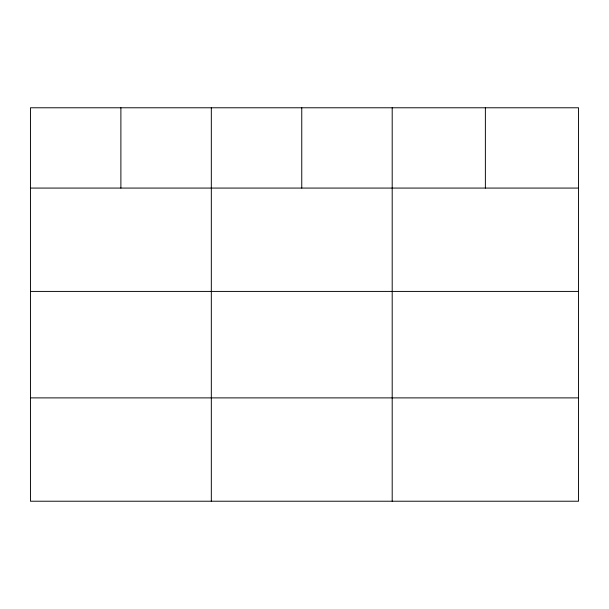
<?xml version="1.0" encoding="UTF-8"?>
<svg xmlns="http://www.w3.org/2000/svg" width="609" height="609" viewBox="0 0 609 609"><rect width="100%" height="100%" fill="white"/><g stroke="black" fill="none" stroke-linecap="round" stroke-linejoin="round"><path stroke-width="0.91" d="M578.55 291.414L578.55 107.778L30.45 107.778L30.45 501.222L578.55 501.222L578.55 291.414L30.45 291.414M30.45 188.074L578.55 188.074M30.45 397.89L578.55 397.89M485.373 107.778L485.373 188.074M392.196 107.778L392.196 501.222M301.76 107.778L301.76 188.074M211.323 107.778L211.323 501.222M120.887 107.778L120.887 188.074"/></g></svg>
